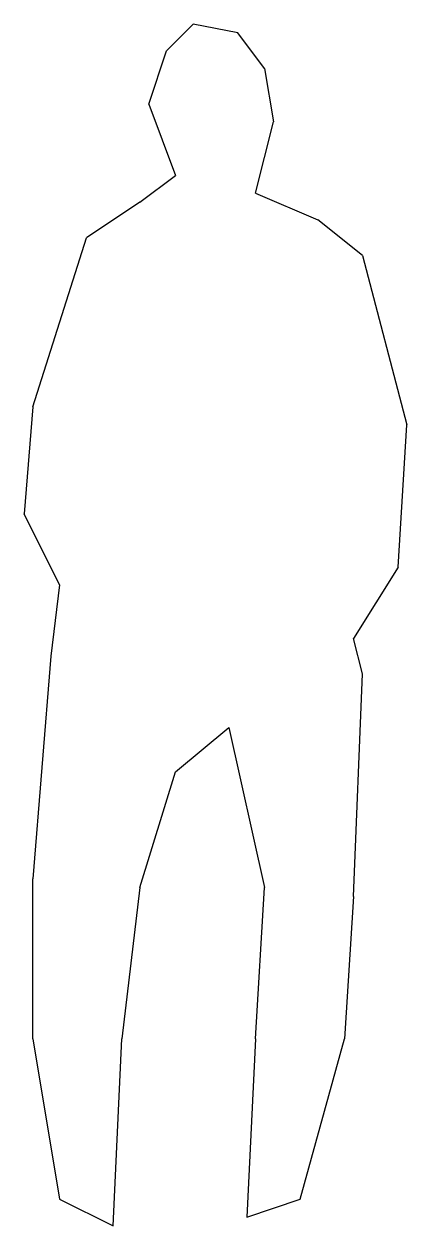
# Model space of a CAD drawing. Extents: x -0.25 to 0.84, y 0 to 3.43.
import ezdxf

# ---------------------------------------------------------------- set-up
doc = ezdxf.new("R2010")
doc.units = 0
doc.layers.get('0').update_dxf_attribs({"linetype": 'CONTINUOUS'})

msp = doc.modelspace()

# ---------------------------------------------------------------- linework, layer by layer
at = {"linetype": 'BYBLOCK'}
for points, invisible_edges in [([(0.3556, 3.4036), (0.2286, 3.429), (0.1524, 3.3528), (0.4318, 3.302)], 4), ([(0.1524, 3.3528), (0.4318, 3.302), (0.4572, 3.1496), (0.1016, 3.2004)], 5), ([(0.4572, 3.1496), (0.1016, 3.2004), (0.1778, 2.9972), (0.4064, 2.9464)], 5), ([(0.1778, 2.9972), (0.4064, 2.9464), (0.5842, 2.8702), (0.0762, 2.921)], 5), ([(0.5842, 2.8702), (0.0762, 2.921), (-0.0762, 2.8194), (0.7112, 2.7686)], 5), ([(-0.0762, 2.8194), (0.7112, 2.7686), (0.8382, 2.286), (-0.2286, 2.3368)], 5), ([(0.8382, 2.286), (-0.2286, 2.3368), (-0.254, 2.032), (0.8128, 1.8796)], 5), ([(-0.254, 2.032), (0.8128, 1.8796), (0.6858, 1.6764), (-0.1524, 1.8288)], 5), ([(0.6858, 1.6764), (-0.1524, 1.8288), (-0.1778, 1.6256), (0.7112, 1.5748)], 5), ([(0.1778, 1.2954), (-0.1778, 1.6256), (-0.2286, 0.9906), (0.0762, 0.9652)], 5), ([(0.7112, 1.5748), (-0.1778, 1.6256), (0.1778, 1.2954), (0.3302, 1.4224)], 11), ([(0.7112, 1.5748), (0.3302, 1.4224), (0.4318, 0.9652), (0.6858, 0.9398)], 5), ([(-0.2286, 0.9906), (0.0762, 0.9652), (0.0254, 0.5334), (-0.2286, 0.5334)], 5), ([(0.4318, 0.9652), (0.6858, 0.9398), (0.6604, 0.5334), (0.4064, 0.5334)], 5), ([(0.0254, 0.5334), (-0.2286, 0.5334), (-0.1524, 0.0762), (0, 0)], 1), ([(0.6604, 0.5334), (0.4064, 0.5334), (0.381, 0.0254), (0.5334, 0.0762)], 1)]:
    msp.add_3dface(points, dxfattribs=dict(at, invisible_edges=invisible_edges))

doc.saveas('drawing.dxf')
